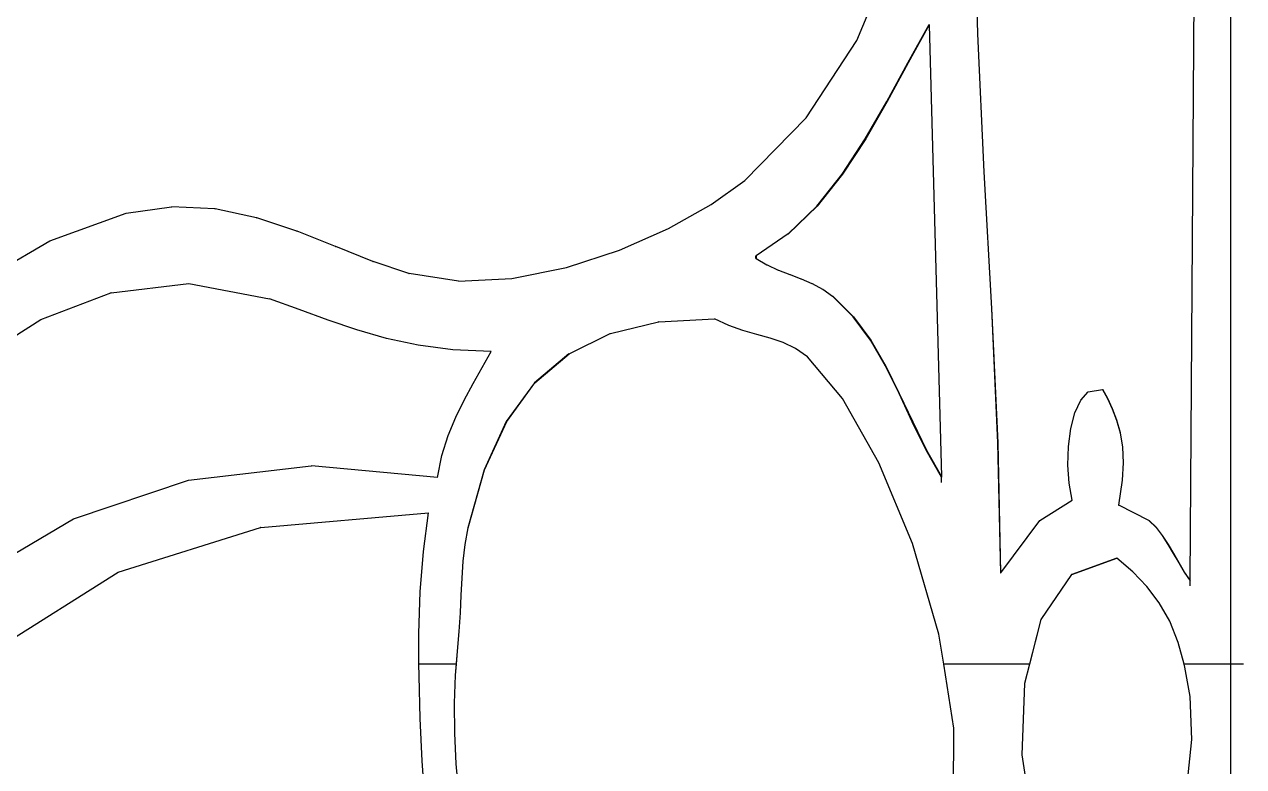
# Model space of a CAD drawing. Header units: inches. Extents: x -2812 to 9774, y -15726 to -746.
# Drawn here: x 3768.82 to 3778.86, y -9098.72 to -9092.61 of the extents above; entities that cross this region are included whole.
import ezdxf

# ---------------------------------------------------------------- set-up
doc = ezdxf.new("R2010")
doc.units = ezdxf.units.IN
doc.header["$LTSCALE"] = 17
doc.header["$MEASUREMENT"] = 0
doc.layers.add('OUTLINE', color=1, linetype='Continuous', lineweight=25)

msp = doc.modelspace()

# ---------------------------------------------------------------- linework, layer by layer
for p, q in [((3778.419, -9097.187), (3778.478, -9088.939)), ((3776.64, -9091.552), (3776.667, -9092.686)), ((3776.67, -9092.686), (3776.643, -9091.552)), ((3775.674, -9092.741), (3775.979, -9092.01)), ((3776.094, -9092.926), (3776.269, -9092.608)), ((3776.269, -9092.613), (3776.097, -9092.926)), ((3776.269, -9092.608), (3776.27, -9092.611)), ((3776.27, -9092.611), (3776.269, -9092.613)), ((3776.269, -9092.613), (3776.371, -9096.334)), ((3776.27, -9092.611), (3776.27, -9092.612)), ((3776.667, -9092.686), (3776.67, -9092.686)), ((3776.667, -9092.686), (3776.72, -9093.822)), ((3776.723, -9093.822), (3776.67, -9092.686)), ((3775.257, -9093.377), (3775.674, -9092.741)), ((3775.922, -9093.244), (3776.094, -9092.926)), ((3776.097, -9092.926), (3775.924, -9093.244)), ((3776.094, -9092.926), (3776.097, -9092.926)), ((3775.744, -9093.552), (3775.922, -9093.244)), ((3775.924, -9093.244), (3775.747, -9093.552)), ((3775.922, -9093.244), (3775.924, -9093.244)), ((3774.752, -9093.894), (3775.257, -9093.377)), ((3775.554, -9093.842), (3775.744, -9093.552)), ((3775.747, -9093.552), (3775.557, -9093.842)), ((3775.744, -9093.552), (3775.747, -9093.552)), ((3774.474, -9094.093), (3774.752, -9093.894)), ((3775.345, -9094.106), (3775.554, -9093.842)), ((3775.557, -9093.842), (3775.347, -9094.106)), ((3775.554, -9093.842), (3775.557, -9093.842)), ((3776.72, -9093.822), (3776.723, -9093.822)), ((3776.72, -9093.822), (3776.782, -9094.949)), ((3776.785, -9094.949), (3776.723, -9093.822)), ((3774.123, -9094.29), (3774.474, -9094.093)), ((3769.026, -9094.392), (3769.657, -9094.164)), ((3769.657, -9094.164), (3770.029, -9094.11)), ((3770.029, -9094.11), (3770.032, -9094.11)), ((3770.387, -9094.129), (3770.032, -9094.11)), ((3770.387, -9094.129), (3770.39, -9094.129)), ((3770.73, -9094.203), (3770.39, -9094.129)), ((3770.73, -9094.203), (3770.733, -9094.203)), ((3771.061, -9094.313), (3770.733, -9094.203)), ((3775.109, -9094.333), (3775.345, -9094.106)), ((3775.347, -9094.106), (3775.112, -9094.333)), ((3775.345, -9094.106), (3775.347, -9094.106)), ((3773.719, -9094.468), (3774.123, -9094.29)), ((3768.463, -9094.719), (3769.026, -9094.392)), ((3771.061, -9094.313), (3771.064, -9094.313)), ((3771.38, -9094.438), (3771.064, -9094.313)), ((3775.109, -9094.333), (3774.844, -9094.516)), ((3775.109, -9094.333), (3775.112, -9094.333)), ((3771.38, -9094.438), (3771.382, -9094.438)), ((3771.687, -9094.561), (3771.382, -9094.438)), ((3773.282, -9094.61), (3773.719, -9094.468)), ((3771.687, -9094.561), (3771.69, -9094.561)), ((3771.984, -9094.661), (3771.69, -9094.561)), ((3774.841, -9094.537), (3774.841, -9094.516)), ((3774.841, -9094.516), (3774.844, -9094.516)), ((3774.841, -9094.537), (3774.844, -9094.537)), ((3774.844, -9094.516), (3774.844, -9094.537)), ((3774.844, -9094.537), (3774.933, -9094.59)), ((3774.933, -9094.59), (3774.936, -9094.59)), ((3774.936, -9094.59), (3775.027, -9094.633)), ((3771.984, -9094.661), (3771.987, -9094.661)), ((3772.394, -9094.724), (3771.987, -9094.661)), ((3772.394, -9094.724), (3772.833, -9094.701)), ((3772.833, -9094.701), (3773.282, -9094.61)), ((3775.027, -9094.633), (3775.03, -9094.633)), ((3775.03, -9094.633), (3775.121, -9094.669)), ((3775.121, -9094.669), (3775.124, -9094.669)), ((3775.124, -9094.669), (3775.213, -9094.704)), ((3775.213, -9094.704), (3775.216, -9094.704)), ((3775.216, -9094.704), (3775.303, -9094.742)), ((3769.531, -9094.821), (3770.173, -9094.744)), ((3770.173, -9094.744), (3770.835, -9094.869)), ((3775.303, -9094.742), (3775.306, -9094.742)), ((3775.306, -9094.742), (3775.391, -9094.789)), ((3775.391, -9094.789), (3775.394, -9094.789)), ((3775.394, -9094.789), (3775.474, -9094.848)), ((3768.954, -9095.04), (3769.528, -9094.821)), ((3769.531, -9094.821), (3769.528, -9094.821)), ((3771.081, -9094.957), (3770.835, -9094.869)), ((3775.643, -9095.017), (3775.474, -9094.848)), ((3775.474, -9094.848), (3775.477, -9094.848)), ((3775.477, -9094.848), (3775.646, -9095.017)), ((3771.319, -9095.044), (3771.081, -9094.957)), ((3776.782, -9094.949), (3776.785, -9094.949)), ((3776.782, -9094.949), (3776.834, -9096.055)), ((3776.837, -9096.055), (3776.785, -9094.949)), ((3768.436, -9095.368), (3768.952, -9095.04)), ((3768.952, -9095.04), (3768.954, -9095.04)), ((3771.556, -9095.125), (3771.319, -9095.044)), ((3773.645, -9095.155), (3774.041, -9095.06)), ((3774.044, -9095.06), (3774.041, -9095.06)), ((3774.044, -9095.06), (3774.502, -9095.035)), ((3774.619, -9095.09), (3774.502, -9095.035)), ((3774.735, -9095.13), (3774.619, -9095.09)), ((3775.786, -9095.211), (3775.643, -9095.017)), ((3775.643, -9095.017), (3775.646, -9095.017)), ((3775.646, -9095.017), (3775.788, -9095.211)), ((3771.8, -9095.196), (3771.556, -9095.125)), ((3772.061, -9095.252), (3771.8, -9095.196)), ((3773.305, -9095.321), (3773.642, -9095.155)), ((3773.642, -9095.155), (3773.645, -9095.155)), ((3774.849, -9095.162), (3774.735, -9095.13)), ((3774.96, -9095.192), (3774.849, -9095.162)), ((3775.067, -9095.228), (3774.96, -9095.192)), ((3772.345, -9095.29), (3772.061, -9095.252)), ((3772.661, -9095.304), (3772.345, -9095.29)), ((3772.589, -9095.436), (3772.661, -9095.304)), ((3775.17, -9095.277), (3775.067, -9095.228)), ((3775.268, -9095.346), (3775.17, -9095.277)), ((3775.909, -9095.424), (3775.786, -9095.211)), ((3775.786, -9095.211), (3775.788, -9095.211)), ((3775.788, -9095.211), (3775.912, -9095.424)), ((3773.303, -9095.321), (3773.018, -9095.562)), ((3773.021, -9095.562), (3773.305, -9095.321)), ((3773.303, -9095.321), (3773.305, -9095.321)), ((3775.556, -9095.689), (3775.268, -9095.346)), ((3772.514, -9095.568), (3772.589, -9095.436)), ((3776.022, -9095.65), (3775.909, -9095.424)), ((3775.909, -9095.424), (3775.912, -9095.424)), ((3775.912, -9095.424), (3776.024, -9095.65)), ((3772.44, -9095.703), (3772.514, -9095.568)), ((3773.018, -9095.562), (3772.787, -9095.88)), ((3772.79, -9095.88), (3773.021, -9095.562)), ((3773.018, -9095.562), (3773.021, -9095.562)), ((3772.37, -9095.845), (3772.44, -9095.703)), ((3775.856, -9096.22), (3775.556, -9095.689)), ((3776.131, -9095.882), (3776.022, -9095.65)), ((3776.022, -9095.65), (3776.024, -9095.65)), ((3776.024, -9095.65), (3776.134, -9095.882)), ((3777.471, -9095.808), (3777.519, -9095.704)), ((3777.519, -9095.704), (3777.58, -9095.636)), ((3777.58, -9095.636), (3777.697, -9095.615)), ((3777.697, -9095.615), (3777.7, -9095.615)), ((3777.697, -9095.615), (3777.738, -9095.691)), ((3777.741, -9095.691), (3777.7, -9095.615)), ((3777.738, -9095.691), (3777.741, -9095.691)), ((3777.738, -9095.691), (3777.778, -9095.775)), ((3777.78, -9095.775), (3777.741, -9095.691)), ((3777.437, -9095.938), (3777.471, -9095.808)), ((3777.778, -9095.775), (3777.78, -9095.775)), ((3777.778, -9095.775), (3777.813, -9095.869)), ((3777.816, -9095.869), (3777.78, -9095.775)), ((3772.308, -9095.996), (3772.37, -9095.845)), ((3772.787, -9095.88), (3772.605, -9096.277)), ((3772.608, -9096.277), (3772.79, -9095.88)), ((3772.787, -9095.88), (3772.79, -9095.88)), ((3776.245, -9096.115), (3776.131, -9095.882)), ((3776.131, -9095.882), (3776.134, -9095.882)), ((3776.134, -9095.882), (3776.248, -9096.115)), ((3777.813, -9095.869), (3777.816, -9095.869)), ((3777.813, -9095.869), (3777.842, -9095.974)), ((3777.845, -9095.974), (3777.816, -9095.869)), ((3772.257, -9096.161), (3772.308, -9095.996)), ((3777.417, -9096.085), (3777.437, -9095.938)), ((3777.842, -9095.974), (3777.845, -9095.974)), ((3777.842, -9095.974), (3777.861, -9096.09)), ((3777.864, -9096.09), (3777.845, -9095.974)), ((3776.834, -9096.055), (3776.837, -9096.055)), ((3776.834, -9096.055), (3776.858, -9097.129)), ((3776.861, -9097.126), (3776.837, -9096.055)), ((3777.412, -9096.239), (3777.417, -9096.085)), ((3777.861, -9096.09), (3777.864, -9096.09)), ((3777.861, -9096.09), (3777.868, -9096.219)), ((3777.871, -9096.219), (3777.864, -9096.09)), ((3772.22, -9096.341), (3772.257, -9096.161)), ((3776.371, -9096.339), (3776.245, -9096.115)), ((3776.245, -9096.115), (3776.248, -9096.115)), ((3776.248, -9096.115), (3776.371, -9096.334)), ((3770.168, -9096.364), (3771.179, -9096.245)), ((3771.179, -9096.245), (3771.182, -9096.245)), ((3771.182, -9096.245), (3771.181, -9096.245)), ((3772.22, -9096.341), (3771.182, -9096.245)), ((3772.605, -9096.277), (3772.47, -9096.756)), ((3772.473, -9096.756), (3772.608, -9096.277)), ((3772.605, -9096.277), (3772.608, -9096.277)), ((3776.132, -9096.885), (3775.856, -9096.22)), ((3777.422, -9096.389), (3777.412, -9096.239)), ((3777.868, -9096.219), (3777.859, -9096.362)), ((3777.862, -9096.362), (3777.871, -9096.219)), ((3777.868, -9096.219), (3777.871, -9096.219)), ((3769.221, -9096.682), (3770.168, -9096.364)), ((3776.371, -9096.334), (3776.371, -9096.339)), ((3776.372, -9096.341), (3776.371, -9096.339)), ((3776.372, -9096.383), (3776.372, -9096.341)), ((3777.447, -9096.528), (3777.422, -9096.389)), ((3777.859, -9096.362), (3777.83, -9096.569)), ((3777.833, -9096.569), (3777.862, -9096.362)), ((3777.859, -9096.362), (3777.862, -9096.362)), ((3777.182, -9096.694), (3777.447, -9096.528)), ((3777.83, -9096.569), (3777.833, -9096.569)), ((3778.08, -9096.694), (3777.833, -9096.569)), ((3768.371, -9097.184), (3769.221, -9096.682)), ((3770.766, -9096.752), (3772.146, -9096.632)), ((3772.104, -9096.951), (3772.146, -9096.632)), ((3776.861, -9097.126), (3777.182, -9096.694)), ((3778.08, -9096.694), (3778.083, -9096.694)), ((3778.08, -9096.694), (3778.139, -9096.753)), ((3778.141, -9096.753), (3778.083, -9096.694)), ((3769.591, -9097.121), (3770.763, -9096.752)), ((3770.766, -9096.752), (3770.763, -9096.752)), ((3772.47, -9096.756), (3772.445, -9096.893)), ((3772.448, -9096.893), (3772.473, -9096.756)), ((3772.47, -9096.756), (3772.473, -9096.756)), ((3778.139, -9096.753), (3778.141, -9096.753)), ((3778.139, -9096.753), (3778.19, -9096.82)), ((3778.193, -9096.82), (3778.141, -9096.753)), ((3772.445, -9096.893), (3772.429, -9097.031)), ((3772.432, -9097.031), (3772.448, -9096.893)), ((3772.445, -9096.893), (3772.448, -9096.893)), ((3776.35, -9097.631), (3776.132, -9096.885)), ((3778.19, -9096.82), (3778.193, -9096.82)), ((3778.19, -9096.82), (3778.237, -9096.892)), ((3778.24, -9096.892), (3778.193, -9096.82)), ((3778.237, -9096.892), (3778.24, -9096.892)), ((3778.237, -9096.892), (3778.281, -9096.968)), ((3778.284, -9096.968), (3778.24, -9096.892)), ((3772.078, -9097.284), (3772.104, -9096.951)), ((3777.815, -9097.005), (3777.445, -9097.139)), ((3777.445, -9097.139), (3777.816, -9097.006)), ((3777.816, -9097.006), (3777.815, -9097.005)), ((3777.948, -9097.119), (3777.816, -9097.006)), ((3778.281, -9096.968), (3778.325, -9097.045)), ((3778.281, -9096.968), (3778.284, -9096.968)), ((3778.328, -9097.045), (3778.284, -9096.968)), ((3772.429, -9097.031), (3772.42, -9097.169)), ((3772.422, -9097.169), (3772.432, -9097.031)), ((3772.429, -9097.031), (3772.432, -9097.031)), ((3778.325, -9097.045), (3778.328, -9097.045)), ((3778.325, -9097.045), (3778.37, -9097.12)), ((3778.373, -9097.12), (3778.328, -9097.045)), ((3768.612, -9097.737), (3769.589, -9097.121)), ((3769.589, -9097.121), (3769.591, -9097.121)), ((3772.42, -9097.169), (3772.413, -9097.311)), ((3772.416, -9097.311), (3772.422, -9097.169)), ((3772.42, -9097.169), (3772.422, -9097.169)), ((3776.858, -9097.129), (3776.861, -9097.126)), ((3777.442, -9097.139), (3777.19, -9097.512)), ((3777.193, -9097.512), (3777.445, -9097.139)), ((3777.445, -9097.139), (3777.442, -9097.139)), ((3778.064, -9097.24), (3777.948, -9097.119)), ((3778.37, -9097.12), (3778.373, -9097.12)), ((3778.37, -9097.12), (3778.419, -9097.191)), ((3778.419, -9097.187), (3778.373, -9097.12)), ((3778.419, -9097.191), (3778.419, -9097.187)), ((3778.419, -9097.233), (3778.419, -9097.191)), ((3772.067, -9097.626), (3772.078, -9097.284)), ((3772.413, -9097.311), (3772.406, -9097.457)), ((3772.409, -9097.457), (3772.416, -9097.311)), ((3772.413, -9097.311), (3772.416, -9097.311)), ((3778.165, -9097.373), (3778.064, -9097.24)), ((3778.251, -9097.524), (3778.165, -9097.373)), ((3772.406, -9097.457), (3772.397, -9097.61)), ((3772.399, -9097.61), (3772.409, -9097.457)), ((3772.406, -9097.457), (3772.409, -9097.457)), ((3777.059, -9098.037), (3777.193, -9097.512)), ((3777.19, -9097.512), (3777.097, -9097.878)), ((3777.19, -9097.512), (3777.193, -9097.512)), ((3772.397, -9097.61), (3772.381, -9097.772)), ((3772.384, -9097.772), (3772.399, -9097.61)), ((3772.397, -9097.61), (3772.399, -9097.61)), ((3778.321, -9097.699), (3778.251, -9097.524)), ((3772.067, -9097.878), (3772.067, -9097.626)), ((3776.39, -9097.878), (3776.35, -9097.631)), ((3778.37, -9097.878), (3778.321, -9097.699)), ((3772.368, -9097.969), (3772.384, -9097.772)), ((3772.381, -9097.772), (3772.373, -9097.878)), ((3772.381, -9097.772), (3772.384, -9097.772)), ((3772.373, -9097.878), (3772.067, -9097.878)), ((3772.068, -9097.975), (3772.067, -9097.878)), ((3772.373, -9097.878), (3772.366, -9097.969)), ((3776.474, -9098.405), (3776.39, -9097.878)), ((3777.097, -9097.878), (3776.39, -9097.878)), ((3777.097, -9097.878), (3777.056, -9098.037)), ((3778.377, -9097.904), (3778.37, -9097.878)), ((3778.86, -9097.878), (3778.37, -9097.878)), ((3778.419, -9098.145), (3778.377, -9097.904)), ((3772.078, -9098.326), (3772.068, -9097.975)), ((3772.366, -9097.969), (3772.358, -9098.2)), ((3772.361, -9098.2), (3772.368, -9097.969)), ((3772.366, -9097.969), (3772.368, -9097.969)), ((3777.056, -9098.037), (3777.034, -9098.625)), ((3777.037, -9098.625), (3777.059, -9098.037)), ((3777.056, -9098.037), (3777.059, -9098.037)), ((3772.358, -9098.2), (3772.361, -9098.2)), ((3772.358, -9098.2), (3772.36, -9098.448)), ((3772.363, -9098.448), (3772.361, -9098.2)), ((3778.434, -9098.5), (3778.419, -9098.145)), ((3772.095, -9098.674), (3772.078, -9098.326)), ((3776.468, -9099.154), (3776.474, -9098.405)), ((3772.36, -9098.448), (3772.363, -9098.448)), ((3772.36, -9098.448), (3772.372, -9098.699)), ((3772.375, -9098.699), (3772.363, -9098.448)), ((3778.396, -9098.869), (3778.434, -9098.5)), ((3772.116, -9099.016), (3772.095, -9098.674)), ((3772.372, -9098.699), (3772.375, -9098.699)), ((3772.372, -9098.699), (3772.394, -9098.936)), ((3772.397, -9098.936), (3772.375, -9098.699)), ((3777.034, -9098.625), (3777.12, -9099.188)), ((3777.034, -9098.625), (3777.037, -9098.625)), ((3777.123, -9099.188), (3777.037, -9098.625))]:
    msp.add_line(p, q)
at = {"layer": 'OUTLINE'}
msp.add_line((3778.755, -9119.163), (3778.755, -9012.163), dxfattribs=at)

doc.saveas('drawing.dxf')
